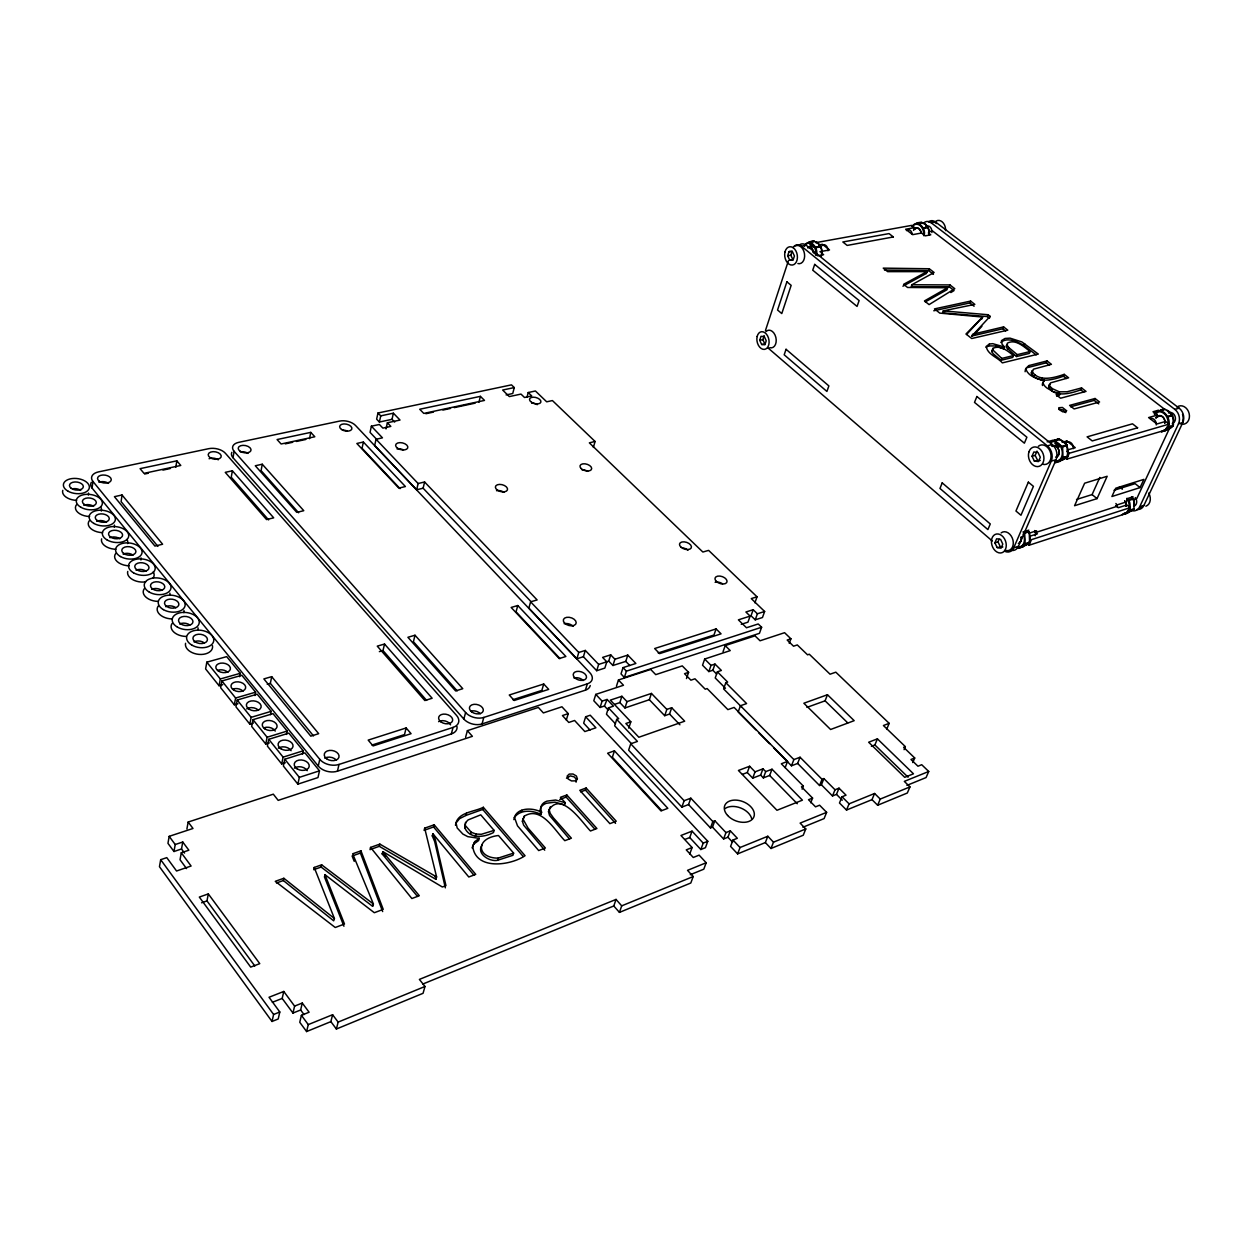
<?xml version="1.0" encoding="UTF-8"?>
<svg xmlns="http://www.w3.org/2000/svg" width="1252" height="1252" viewBox="0 0 1252 1252"><rect width="100%" height="100%" fill="white"/><g stroke="black" fill="none" stroke-linecap="round" stroke-linejoin="round"><path stroke-width="1.5" d="M1042.54 385.538A11.534 5.399 21.9 0 1 1042.478 383.707L1044.309 380.389C1037.345 379.137 1027.751 376.163 1025.764 368.558L1029.066 365.537L1047.048 360.92L1051.398 364.316L1033.479 369.183L1031.241 373.378C1038.143 384.254 1053.73 379.559 1063.418 376.21L1064.216 374.348L1068.613 377.791L1050.631 382.846L1048.644 386.273C1053.887 398.465 1071.555 393.269 1080.758 389.81L1081.572 387.932L1086.016 391.422L1060.569 398.214L1056.109 394.677C1061.367 391.047 1060.726 396.415 1056.657 396.211M1032.039 370.639L1032.024 371.484C1038.941 382.361 1054.513 377.681 1064.216 374.348M472.677 845.679C474.931 870.782 510.456 865.648 525.058 855.711L483.319 807.29C474.226 812.047 456.98 812 455.478 825.303M804.441 245.564C809.731 236.91 819.137 248.506 816.32 255.189M912.145 226.471C917.325 218.208 926.871 228.881 923.976 235.611M1024.699 533.508L1025.138 544.104L1017.704 548.298L1022.837 546.874L1029.613 542.852L1029.207 531.693L1024.402 532.898L1029.316 532.022M1054.121 440.047L1062.588 446.886L1063.011 457.888L1055.217 462.536L1062.588 460L1067.768 456.213L1066.97 444.914L1059.067 438.701L1050.068 442.457A10.126 7.668 73.6 0 1 1061.931 449.781A10.126 7.668 73.6 0 1 1054.904 461.393M464.727 827.697L465.619 822.548L468.091 819.935L480.737 814.833L494.102 830.389L493.476 832.549C484.352 837.4 469.61 839.294 464.727 827.697L465.619 822.548M1126.972 498.343C1130.744 500.221 1131.401 510.018 1127.536 511.786M1123.92 513.476A9.421 7.293 70.9 0 0 1125.704 512.819L1122.246 514.572L1126.988 513.273L1133.952 509.063L1134.093 501.285L1131.886 496.762M1154.344 413.723C1162.873 403.567 1174.658 423.051 1166.379 428.732M1165.628 430.641C1152.638 433.521 1175.863 429.921 1173.281 423.082C1175.503 415.883 1167.271 406.243 1160.025 410.312M92.085 488.077L92.945 481.441A12.911 7.434 7.4 0 1 98.595 471.879L208.74 448.67A12.348 7.011 9.5 0 1 225.344 453.224L456.557 715.44A13.443 8.827 13.8 0 1 453.052 727.412L451.315 733.969L337.461 771.169A14.022 9.484 10.8 0 1 318.274 766.067L92.085 488.077A12.88 7.449 7.3 0 1 91.333 482.286M122.039 494.994L162.619 544.244L154.935 546.075L114.417 496.668L122.039 494.994L121.115 501.614L157.909 546.42M175.796 467.34L176.814 460.846L140.067 468.655L144.011 473.35L180.789 465.462L176.814 460.846M182.761 842.017L181.509 848.981L173.981 851.516L175.217 844.521L182.761 842.017L188.849 850.218L181.29 852.753L191.102 866.024L176.563 871.001L166.782 857.636L160.679 859.686L159.458 866.697L272.013 1021.46L278.21 1018.971L279.806 1011.992L269.024 997.265L283.781 991.459L294.596 1006.107L292.968 1013.056L300.636 1009.988L302.28 1003.04L294.596 1006.107M233.013 457.747L234.124 451.33A12.191 6.902 10.1 0 1 238.647 442.363L339.683 421.079A11.706 6.51 11.9 0 1 355.521 425.461L589.817 672.684A12.786 8.044 16.7 0 1 587.36 683.827L585.404 690.165L482.02 723.938A13.271 8.654 14.5 0 1 463.85 719.071L233.013 457.747A12.176 6.917 10 0 1 231.87 452.285M232.371 470.783L273.703 517.843L266.535 519.549L225.25 472.348L232.371 470.783L231.244 477.231L268.601 519.909M566.295 720.025L568.251 713.624L561.929 706.785L543.368 712.92L538.344 707.427L467.387 730.652L472.395 736.332L278.194 800.372L273.312 794.175L188.16 822.048L192.996 828.48L169.176 836.336L167.956 843.332L173.981 851.516M239.601 676.675L240.243 673.31L226.69 656.627L206.815 662.167L205.61 668.928L219.084 685.752L222.7 684.703M544.714 850.186L523.68 825.209L522.397 821.312L524.228 816.226C541.318 805.302 555.372 831.328 564.824 840.671L571.397 838.198L553.462 817.916L550.191 813.346L549.174 809.59C561.835 790.497 583.119 823.879 590.475 830.984L596.922 828.542L566.843 794.989L560.411 797.321L565.121 802.595L564.449 804.723L565.121 802.595M522.397 821.312L524.228 816.226M181.29 852.753L180.038 859.748L186.564 868.591M186.908 828.996L188.16 822.048M219.084 685.752L220.321 678.975L206.815 662.167M254.923 695.549L255.58 692.184L241.839 675.266L221.901 680.963L220.665 687.724L234.327 704.798L237.958 703.734M262.263 464.226L303.782 510.706L296.755 512.365L255.283 465.76L262.263 464.226L261.089 470.611L298.618 512.772M234.327 704.798L235.611 698.021L221.901 680.963M270.463 714.704L271.152 711.339L257.192 694.171L237.223 700.024L235.939 706.801L249.805 724.125L253.436 723.014M254.829 965.981L206.971 900.892L208.317 893.912L199.318 897.074L250.697 967.107L259.759 963.649L208.317 893.912M249.805 724.125L251.136 717.349L237.223 700.024M286.473 734.439L287.178 731.058L273.014 713.64L252.998 719.665L251.668 726.442L265.753 744.032L269.383 742.89M309.526 438.67L310.762 432.378L277.068 439.546L281.105 443.99L314.831 436.76L310.762 432.378M313.501 735.91L270.354 683.357L271.7 676.659L263.859 678.913L310.793 736.145L318.681 733.688L271.7 676.659M265.753 744.032L267.114 737.24L252.998 719.665M302.483 754.173L303.219 750.793L288.836 733.109L268.773 739.306L267.396 746.098L281.684 763.939L285.331 762.765M281.684 763.939L283.108 757.147L268.773 739.306M284.799 759.244L283.375 766.036L297.866 784.143L317.977 777.57L319.495 770.825L304.909 752.875L284.799 759.244L299.338 777.351L297.866 784.143M363.377 442.034L405.413 486.543L398.84 488.108L356.836 443.474L363.377 442.034L362.047 448.263L400.045 488.64M991.897 351.687L992.977 348.353C1000.442 344.644 1007.97 351.139 1013.478 355.584L1012.712 357.462L1001.021 360.31L993.149 353.721L991.897 351.687L992.977 348.353M506.105 394.928L512.741 393.519L514.275 387.572L511.489 384.865L377.979 413.003L380.733 415.867L393.378 413.191L400.03 420.046L387.369 422.769L390.859 426.4L382.877 428.121L379.387 424.475L371.375 426.196L370.044 432.394L377.431 440.156M377.979 413.003L376.633 419.17L379.387 422.034L392.032 419.326L394.677 422.08M379.387 422.034L380.733 415.867M371.375 426.196L382.486 437.84L376.038 439.264L374.677 445.462L416.666 489.767L423.129 488.217L531.364 602.009M276.473 882.973L283.343 880.532L283.844 878.278L334.425 918.514L314.236 867.464L321.654 864.819L373.409 903.991L352.657 853.786L360.952 850.828L383.237 909.359L374.332 912.724L324.972 874.678L344.488 924.007L335.254 927.497L275.252 881.33L283.844 878.278M386.007 428.935L387.369 422.769M392.032 419.326L393.378 413.191M569.425 838.887L549.534 815.475L548.517 811.734L550.426 806.679M318.274 766.067L319.776 759.322L92.945 481.441M812.626 246.691L812.767 246.707M272.013 1021.46L273.609 1014.48L160.679 859.686M292.968 1013.056L282.185 998.423L283.781 991.459M314.236 867.464L313.72 869.702L321.122 867.057L372.611 906.307L373.409 903.991M337.461 771.169L338.995 764.44L453.052 727.412M321.122 867.057L321.654 864.819M343.94 926.245L324.44 876.916L325.16 874.616M416.666 489.767L418.121 483.522L376.038 439.264M426.619 700.4L382.987 650.57L384.536 644.044L377.259 646.142L424.835 700.541L432.143 698.256L384.536 644.044M423.129 488.217L424.6 481.989L418.121 483.522M302.28 1003.04L309.103 1012.226L301.403 1015.325L299.76 1022.289L306.599 1031.554L330.872 1021.632L332.594 1014.715L308.274 1024.606L306.599 1031.554M283.343 880.532L333.689 920.83L334.425 918.514M382.658 911.581L360.42 853.05L360.952 850.828M415.007 635.233L462.77 688.694L455.618 690.932L407.902 637.284L415.007 635.233L413.426 641.713L457.168 690.854M478.906 402.346L480.392 396.352L419.702 409.248L423.802 413.426L484.508 400.421L480.392 396.352M436.604 876.932L379.857 844.114L370.545 847.416L369.997 849.638L379.293 846.321L435.727 879.233L436.604 876.932L424.678 828.167L434.162 824.786L475.744 874.365L468.796 876.995L432.926 833.769L432.331 835.96L434.71 841.673L445.336 887.84M406.149 727.96L411.079 733.688L373.08 745.926L368.182 740.104L406.149 727.96L404.506 734.58L372.016 745.034M379.293 846.321L379.857 844.114M616.047 899.421L613.793 905.978L619.443 912.395L621.696 905.853L616.047 899.421L419.389 979.408L424.976 986.482L423.066 993.306L336.381 1029.019L338.134 1022.101L332.594 1014.715M417.495 896.432L382.251 853.974L382.987 851.689L442.363 886.995L445.947 885.633L435.289 839.482L432.926 833.769M382.251 853.974L382.987 851.689M372.611 906.307L373.174 904.069M527.061 396.978L528.219 392.533L535.418 390.984L546.686 401.814L552.414 400.562L595.076 441.471L593.37 447.418M424.678 828.167L424.099 830.342L433.583 826.962L434.162 824.786M433.098 833.707L432.331 835.96M463.85 719.071L465.603 712.544L234.124 451.33M465.603 737.193L467.387 730.652M435.727 879.233L436.338 877.026M482.02 723.938L483.82 717.427L587.36 683.827M513.852 819.606C515.683 807.055 532.898 807.305 541.584 812.298L540.927 814.442C532.851 810.232 520.378 809.215 514.462 817.384M517.78 605.53L511.145 607.455L559.253 658.568L565.888 656.486L517.78 605.53L516.027 611.852L560.004 658.583M456.088 822.94L459.515 818.714L465.822 815.475L466.433 813.299M424.6 481.989L537.139 599.943L530.613 601.821L528.845 608.128L576.859 658.787L583.401 656.721L585.31 650.43L598.659 664.405L596.703 670.712L583.401 656.721M470.549 834.395L471.175 832.22L465.337 825.522M465.822 815.475L482.709 809.449L483.319 807.29M475.353 836.211L475.963 834.051L481.331 834.302L494.102 830.389M472.833 845.71L474.821 841.594L479.25 838.355L467.794 836.649L462.864 834.067L457.183 827.963L456.088 823.127M474.195 843.77L478.64 840.53L479.14 838.214M543.728 683.999L509.251 695.017L514.212 700.478L548.705 689.367L543.728 683.999L541.85 690.4L512.866 699.727M482.067 845.084C476.042 853.629 489.61 862.018 497.467 860.312L498.108 858.136L513.617 853.113L498.484 835.507C474.868 838.167 476.777 858.199 498.108 858.136M521.114 812.423L521.755 810.279M513.617 853.113L512.96 855.288L497.467 860.312M576.859 658.787L578.768 652.464L585.31 650.43M548.517 811.734L549.174 809.59M700.838 849.529L703.201 843.128L692.043 831.14L689.727 837.541L700.838 849.529L705.439 847.682L707.787 841.281L590.24 715.236L585.654 716.77L583.667 723.171L590.052 730.057M686.472 678.553L688.6 672.34L682.262 665.892L655.735 674.64L650.696 669.444L618.441 679.992L623.48 685.267L595.78 694.39L593.792 700.744L600.099 707.458L604.419 706.018L607.095 699.445L613.449 706.175L608.456 707.85L606.438 714.203L615.374 723.719M610.694 654.843L608.722 661.119L612.932 665.501L614.92 659.225L610.694 654.843L602.588 657.41L606.813 661.807L604.841 668.098L596.703 670.712M559.738 799.449L566.186 797.117L566.843 794.989M600.099 707.458L602.102 701.104L607.095 699.445M616.422 686.299L618.441 679.992M614.92 659.225L627.784 655.109L635.875 663.466L623.011 667.629L621.008 673.92L624.388 677.442L759.448 633.324L761.623 627.252L758.227 623.965L746.489 627.753L738.383 619.85L750.12 616.109L745.895 612.009L753.172 609.708L757.397 613.777L764.643 611.477L751.263 598.597L757.022 596.797L708.616 550.379L702.857 552.038L589.332 442.848L595.076 441.471M612.932 665.501L625.781 661.385L627.784 655.109M580.693 791.843L585.451 790.122L586.139 788.009L616.234 821.234L609.88 823.644L579.786 790.309L586.139 788.009M624.388 677.442L626.391 671.15L761.623 627.252M619.865 702.591L621.9 696.268L627.002 701.621L624.951 707.959L619.865 702.591L614.92 704.25M608.456 707.85L618.707 718.726L616.704 719.399L614.654 725.769L631.446 743.672M614.435 750.84L607.627 753.25L661.009 810.92L667.832 808.322L614.435 750.84L612.369 757.257L661.698 810.513M628.754 728.132L630.836 721.794L610.35 700.118L621.9 696.268M759.714 340.309L761.013 336.334L764.299 336.569L766.224 340.794L764.909 344.769L761.685 344.519L759.714 340.309L762.844 339.636L764.158 335.661M787.649 255.784L789.026 251.605L792.203 251.026L790.826 255.205L792.86 259.493L789.683 260.087L787.649 255.784L790.826 255.205M765.457 330.497L788.431 260.682M616.704 719.399L637.44 741.434L630.742 743.798L628.629 750.167L681.855 807.102L688.553 804.551L690.822 798.181L712.826 821.547L710.479 827.932L688.553 804.551M649.35 699.712L651.431 693.42L666.846 709.414L664.718 715.706L649.35 699.712L624.951 707.959M810.263 244.328L810.341 245.439L810.545 244.39M810.92 245.955L811.077 244.829M813.064 246.879L813.487 247.223M664.718 715.706L669.554 714.031L671.698 707.74L684.688 721.199L638.833 737.256L625.859 723.5L630.836 721.794M723.046 651.744L725.19 645.594L730.245 650.602L704.673 659.037L702.544 665.219L708.867 671.573L712.857 670.243L715.002 664.076L721.387 670.446L717.396 671.792L715.221 677.974L725.456 688.271M716.081 628.911L654.655 648.536L659.647 653.622L721.074 633.841L716.081 628.911L713.969 635.03L658.192 652.965M708.867 671.573L711.011 665.391L715.002 664.076M681.855 807.102L684.124 800.717L690.822 798.181M717.396 671.792L727.662 682.09L725.816 682.716L723.625 688.913L741.747 707.161M750.12 616.109L747.96 622.166L741.262 624.31M754.893 602.822L757.022 596.797M753.172 609.708L751.028 615.749L755.238 619.834L762.468 617.518L764.643 611.477M755.238 619.834L757.397 613.777M472.067 847.87L474.821 841.594M725.816 682.716L746.599 703.577L740.433 705.752L738.179 711.965L755.942 729.9M913.553 230.399L914.57 227.629L911.659 225.391L815.741 242.653M689.758 853.974L692.106 847.541L680.963 835.491L692.043 831.14M692.106 847.541L686.252 849.873L693.279 857.479L699.117 855.132L706.175 862.753L687.52 870.343L693.185 876.541L690.807 883.004L619.443 912.395M952.882 289.603L949.251 286.771L911.253 286.692L911.832 284.752L934.117 272.513L929.297 268.757L883.239 268.131L887.652 271.637L926.981 271.637L926.292 273.484L902.911 286.192M712.482 827.134L714.829 820.764L725.972 832.596L723.593 838.965L712.482 827.134L710.479 827.932M706.175 862.753L703.796 869.185L690.243 874.725M926.292 273.484L926.887 271.559M789.23 643.34L790.92 638.802L784.581 632.698L760.058 640.774L755.003 635.844L725.19 645.594M884.491 270.025L928.624 270.589L929.297 268.757M747.272 772.531L749.619 766.255L755.066 771.842L752.702 778.118L747.272 772.531L742.483 774.346M723.593 838.965L727.928 837.228L730.307 830.858L737.334 838.292L732.983 840.029L730.589 846.415L737.616 853.895L765.348 842.565L767.82 836.242L773.486 842.173L770.997 848.496L765.348 842.565M760.621 775.098L762.984 768.838L765.723 771.623L763.344 777.883L760.621 775.098L752.702 778.118M925.322 301.889L947.028 289.713L947.607 287.757L907.559 287.475L903.584 284.329L926.981 271.637M949.251 286.771L949.955 284.924L954.791 288.696L929.094 304.612L924.461 300.934L947.607 287.757M943.257 310.887L988.031 314.721L990.113 316.349L989.377 318.211L987.296 316.568L942.646 312.844L943.257 310.887L974.823 304.377L970.629 301.09L934.493 308.9L939.767 313.11L982.632 317.053L966.544 334.519M737.616 853.895L740.042 847.526L767.82 836.242M763.344 777.883L769.636 775.457L772.03 769.213L802.407 800.169L776.976 810.279L738.43 770.465L749.619 766.255M785.145 767.632L787.555 761.404L734.11 707.427L727.881 709.618L707.114 688.569L705.236 689.21L694.97 678.803L690.901 680.165L684.531 673.686L688.6 672.34M933.773 310.778L969.909 302.937L970.629 301.09M773.705 747.851L791.467 765.801L793.878 759.588L800.059 757.241L822.048 779.307L823.894 778.587L835.021 789.762L839.012 788.165L846.023 795.177L842.033 796.773L839.482 802.986L846.508 810.044L872.002 799.637L874.6 793.471L880.25 799.073L909.969 786.898L904.32 781.389L928.734 771.467L921.707 764.706L917.966 766.224L910.986 759.479L914.727 757.992L903.631 747.303L905.352 746.63L883.411 725.518L889.17 723.343L835.82 672.183L830.06 674.202L809.293 654.233L807.556 654.827L797.289 644.937L793.533 646.204L787.164 640.054L790.92 638.802M791.467 765.801L797.634 763.438L800.059 757.241M806.93 707.38L825.084 700.823L827.462 694.735L854.177 720.667L830.592 729.493L803.847 703.233L827.462 694.735M1005.622 330.935L1002.852 328.76L971.818 336.037L990.113 316.349M971.928 336.115L972.663 334.237L1003.603 326.897L1007.766 330.168L971.724 338.525L965.996 333.971L982.632 317.053M981.897 318.916L982.476 316.928M987.296 316.568L988.031 314.721M802.094 789.183L803.33 786.068L781.326 763.767L787.555 761.404M986.028 347.258L988.673 345.896L989.424 344.018L992.742 343.674L1004.558 347.054L1002.054 344.159L1001.537 340.575L1005.043 338.447L1010.035 338.15L1021.867 341.921L1038.299 354.066L1002.336 362.892C997.719 357.321 987.296 354.472 986.247 346.413L989.424 344.018M810.717 802.767L812.579 798.087L801.452 786.804L803.33 786.068M797.634 763.438L819.559 785.52L822.048 779.307M1002.852 328.76L1003.603 326.897M819.559 785.52L821.406 784.801L823.894 778.587M812.579 798.087L808.51 799.715L815.522 806.836L819.591 805.208L826.633 812.345L800.122 823.112L805.787 828.949L803.252 835.225L770.997 848.496M1004.558 347.054L1003.697 348.948L995.747 345.975L988.673 345.896M1001.021 360.31L1001.788 358.432L1013.478 355.584M1007.907 349.339L1008.658 347.461L1007.031 344.957L1007.344 343.158C1015.513 338.619 1024.152 346.898 1030.13 351.53L1029.363 353.393L1016.499 356.538L1006.843 347.993L1006.185 345.834L1007.453 344.378M821.406 784.801L832.502 795.959L835.021 789.762M826.633 812.345L824.098 818.589L802.908 827.243M832.502 795.959L836.477 794.363L839.012 788.165M1016.499 356.538L1017.266 354.66L1030.13 351.53M1036.155 354.864L1023.901 345.442L1024.668 343.58M1025.106 371.719L1025.482 369.293L1029.066 365.537M846.508 810.044L849.075 803.847L874.6 793.471M871.392 746.302L874.882 744.956L877.417 738.852L913.475 773.799L904.726 777.335L868.653 742.233L877.417 738.852M1031.695 374.364L1032.477 372.47M886.635 729.4L889.17 723.343M1034.042 376.711L1034.825 374.833M1028.299 367.431L1046.265 362.783L1047.048 360.92M1041.226 379.872L1042.008 377.994M1049.176 388.198L1049.442 384.395M1051.461 390.499L1052.259 388.605L1049.974 386.32M872.002 799.637L877.636 805.239L880.25 799.073M904.069 749.666L905.352 746.63M994.886 542.852L996.608 538.798L1000.614 539.409L1002.789 544.104L1001.052 548.173L997.14 547.547L994.886 542.852L997.985 541.85L999.143 539.158M1058.535 393.707L1059.333 391.829L1067.127 391.766L1081.572 387.932M1032.024 456.291L1033.855 451.988L1038.033 452.473L1040.302 457.262L1038.456 461.55L1034.355 461.065L1032.024 456.291L1035.169 455.384L1037 451.096M912.771 762.546L914.727 757.992M1055.107 443.678L1055.546 442.645L1055.467 443.803M1057.048 445.243L1056.578 443.474M909.969 786.898L907.309 793.017L877.636 805.239M1004.683 551.271A10.814 7.903 71.4 0 0 1013.697 547.86L1051.273 461.127A11.111 8.373 73.6 0 0 1047.376 445.868L801.39 246.19A10.235 6.98 80.4 0 0 793.017 247.583M1011.569 550.41A10.799 7.903 71.4 0 0 1018.439 546.31L1056.078 459.719A11.08 8.373 73.6 0 0 1052.181 444.491L806.272 245.298A10.219 6.98 80.5 0 0 799.214 245.126M1065.608 443.928L1066.892 440.97L1075.233 447.684L1067.361 449.969M928.734 771.467L926.073 777.555L906.918 785.38M1026.765 543.368L1028.987 545.277L1031.445 539.675L1130.212 507.623L1126.894 504.932L1118.255 507.717L1115.61 505.558M1064.372 457.293L1066.688 459.171L1069.286 453.255L1169.055 424.115L1165.596 421.439L1156.879 423.974L1148.616 417.573L1157.333 415.069L1153.029 411.752L1158.444 410.202L1157.145 413.05M1070.632 406.79L1094.248 400.374L1095.062 398.496L1099.553 402.002L1074.138 408.95L1069.631 405.398L1095.062 398.496M1076.532 499.454L1092.088 494.587L1099.835 477.403M1097.049 498.625L1107.159 476.276L1084.639 483.209L1074.576 505.714L1097.049 498.625L1092.088 494.587M1156.019 417.918L1157.333 415.069M1130.212 507.623L1127.692 513.038L1028.987 545.277M1169.055 424.115L1166.394 429.827L1066.688 459.171M1140.056 487.591L1143.874 479.391L1115.704 488.233L1111.917 496.512L1140.056 487.591L1135.141 483.648L1114.03 490.299M1170.526 426.118L1136.769 498.578L1133.201 499.72M1130.572 510.253A10.235 7.95 70.8 0 0 1139.649 506.857L1178.508 423.802A10.501 8.388 73.5 0 0 1174.846 409.388L931.159 222.778A9.719 7.058 81.3 0 0 924.054 222.684M1136.957 509.486A10.219 7.95 70.8 0 0 1143.89 505.464L1182.796 422.55A10.47 8.388 73.5 0 0 1179.149 408.168L935.557 221.995A9.703 7.058 81.4 0 0 928.452 221.901M576.045 782.171L576.64 779.573L574.23 776.913L570.364 775.88L566.483 778.228M1044.309 380.389L1043.26 381.813A11.55 5.384 21.9 0 0 1046.797 387.932L1052.932 391.563L1060.068 393.519M1048.644 386.273L1049.833 384.74M1000.786 342.438C1007.359 336.804 1017.453 341.702 1023.901 345.442M812.783 242.168C817.697 239.069 823.613 249.351 821.844 254.172M974.447 334.3L981.912 326.256M920.095 223.232C924.915 220.18 930.925 229.852 929.047 234.672M1031.257 372.517L1032.712 371.061M1057.408 439.734L1058.801 438.716M1162.842 410.108L1164.282 409.091M1161.371 431.893L1164.47 429.859M950.863 292.545L954.087 290.542M1057.283 444.335L1056.344 444.663M422.894 984.009L613.793 905.978M773.486 842.173L805.787 828.949M338.134 1022.101L424.976 986.482M621.696 905.853L693.185 876.541M273.609 1014.48L279.806 1011.992M703.201 843.128L707.787 841.281M725.972 832.596L730.307 830.858M272.373 1002.304L282.185 998.423M684.985 839.419L689.727 837.541M712.826 821.547L714.829 820.764M765.723 771.623L772.03 769.213M755.066 771.842L762.984 768.838M360.42 853.05L352.109 856.008L354.238 861.36M201.588 902.802L206.971 900.892M666.846 709.414L671.698 707.74M627.002 701.621L651.431 693.42M568.251 713.624L562.43 715.565L568.784 722.451L574.605 720.495L584.84 731.559L595.905 727.788L585.654 716.77M1025.232 543.822L1029.848 542.319M1013.697 547.86L1018.439 546.31M1139.649 506.857L1143.89 505.464M1024.997 544.354L1029.613 542.852M1129.836 510.159L1134.046 508.781M1129.601 510.675L1133.811 509.298M1018.22 548.376L1022.837 546.874M299.338 777.351L319.495 770.825M1029.645 536.325L1037.423 533.822L1034.762 531.552M997.14 547.547L1002.852 546.952M1022.931 532.022L1028.8 530.144M1133.06 496.778L1127.692 498.484L1126.064 502.021L1117.426 504.791L1116.674 506.434L1035.827 532.46L1036.562 530.785L1028.768 533.289M1129.148 499.689L1133.357 498.343M1129.429 500.284L1133.655 498.922M605.498 662.152L608.722 661.119M598.659 664.405L606.813 661.807M283.108 757.147L303.219 750.793M267.114 737.24L287.178 731.058M251.136 717.349L271.152 711.339M1055.749 462.614L1060.428 461.237M235.611 698.021L255.58 692.184M1051.273 461.127L1056.078 459.719M1063.104 457.575L1067.768 456.213M1178.508 423.802L1182.796 422.55M1062.854 458.138L1067.518 456.777M1168.773 426.995L1173.03 425.743M1168.523 427.527L1172.764 426.29M267.224 684.265L270.354 683.357M379.356 651.635L382.987 650.57M1034.355 461.065L1040.24 460.47M1062.291 446.26L1066.97 444.914M1168.1 416.165L1172.357 414.928M1062.588 446.886L1067.267 445.54M1168.398 416.76L1172.654 415.523M1047.376 445.868L1052.181 444.491M1174.846 409.388L1179.149 408.168M1062.166 442.332L1066.892 440.97M1047.126 441.862L1053.088 440.172M1054.669 440.094L1059.348 438.763M1160.573 410.359L1164.829 409.154M220.321 678.975L240.243 673.31M144.622 474.023L148.284 473.24M162.963 470.095L170.303 468.514M285.237 443.865L292.718 442.269M296.442 441.471L305.801 439.468M425.883 413.723L433.458 412.096M442.926 410.061L450.501 408.434M454.288 407.62L475.118 403.16M761.685 344.519L764.815 343.846L762.844 339.636M514.275 387.572L502.631 390.045L509.345 396.587L520.988 394.083L524.525 397.51L531.756 395.945L528.219 392.533M819.903 251.699L829.497 249.946L822.486 244.296L818.652 245.001M928.921 231.667L932.583 230.994L1165.111 409.654M815.913 247.067L820.655 246.19M923.647 227.817L927.998 227.035M816.179 247.63L820.921 246.769M923.913 228.365L928.264 227.567M801.39 246.19L806.272 245.298M931.159 222.778L935.557 221.995M914.57 227.629L905.666 229.241L912.645 234.656L921.55 233.013L925.228 235.861L930.752 234.828L928.311 232.95M809.074 241.886L813.816 241.026M809.512 241.886L814.269 241.041M916.824 222.903L921.628 222.136M1058.816 409.185L1063.12 409.952L1065.765 412.659M949.955 284.924L911.832 284.752M789.026 251.605L792.438 251.715L794.425 256.018L793.032 260.213L789.683 260.087M1059.333 391.829L1052.259 388.605M475.963 834.051L471.175 832.22M564.965 802.642L555.622 800.028L546.983 801.139A14.946 10.172 16.9 0 0 540.739 808.87L541.584 812.298M564.292 804.77L554.965 802.156L546.326 803.283A14.946 10.172 16.9 0 0 540.082 811.014L540.927 814.442M382.423 853.895L385.366 855.992M928.624 270.589L933.413 274.36M969.909 302.937L974.087 306.224M1046.265 362.783L1049.16 365.052M1063.418 376.21L1066.344 378.511M1080.758 389.81L1083.731 392.126M1094.248 400.374L1098.724 403.88M1017.266 354.66L1008.658 347.461M1001.788 358.432L992.664 349.809M1119.476 486.872L1122.387 489.219M821.14 252.701L823.597 254.688L817.556 255.799L813.878 252.81M1066.954 451.377L1069.286 453.255M811.734 245.361L811.499 246.441L810.983 244.75L811.014 246.049M767.742 347.727L992.304 541.005M874.882 744.956L908.076 777.21M825.084 700.823L847.729 722.873M704.673 659.037L711.011 665.391M842.033 796.773L849.075 803.847M712.857 670.243L716.66 674.077M836.477 794.363L842.299 800.2M740.433 705.752L793.878 759.588M758.665 732.67L769.604 743.704M769.636 775.457L797.289 803.721M625.781 661.385L629.819 665.563M669.554 714.031L679.914 724.798M623.011 667.629L626.391 671.15M530.613 601.821L578.768 652.464M595.78 694.39L602.102 701.104M732.983 840.029L740.042 847.526M604.419 706.018L608.222 710.056M727.928 837.228L732.577 842.189M630.742 743.798L684.124 800.717M585.451 790.122L615.53 823.346M566.186 797.117L594.982 829.262M382.815 851.751L419.31 895.712L411.877 898.529L370.545 847.416M482.709 809.449L523.133 856.415M433.583 826.962L473.882 875.101M330.872 1021.632L336.381 1029.019M181.509 848.981L184.545 853.082M300.636 1009.988L304.033 1014.574M169.176 836.336L175.217 844.521M301.403 1015.325L308.274 1024.606M1035.169 455.384L1037.501 460.157M997.985 541.85L1000.238 546.545M523.039 819.152L528.078 828.167L545.387 848.027L538.704 850.562L517.499 825.819L514.494 817.462M434.929 875.555L435.993 879.139M212.48 645.688A13.662 8.686 8.1 0 1 198.911 654.389A13.662 8.686 8.1 0 1 185.562 643.293M193.997 641.869A7.293 4.632 8.1 0 1 204.217 642.839M158.065 601.383A13.443 8.279 7.6 0 1 145.78 597.016A13.443 8.279 7.6 0 1 144.356 588.596M169.865 593.135A13.443 8.279 7.6 0 1 169.802 595.295M151.727 589.316A7.168 4.413 7.6 0 1 161.79 590.349M186.235 636.439A13.584 8.545 7.9 0 1 173.762 632.01A13.584 8.545 7.9 0 1 172.197 623.324M198.004 627.847A13.584 8.545 7.9 0 1 197.972 630.085M179.631 624.012A7.246 4.554 7.9 0 1 189.803 625.014M172.166 618.926A13.522 8.42 7.8 0 1 159.786 614.529A13.522 8.42 7.8 0 1 158.284 605.968M183.95 610.506A13.522 8.42 7.8 0 1 183.903 612.697M165.687 606.688A7.215 4.492 7.8 0 1 175.812 607.689M438.607 721.653A7.152 4.711 13.8 0 1 450.563 724.845M98.939 482.286A6.87 3.975 7.3 0 1 108.58 483.382M209.1 458.717A6.573 3.74 9.5 0 1 218.286 459.813M324.769 758.196A7.481 5.055 10.8 0 1 336.428 760.214M457.058 726.661A13.412 8.827 13.8 0 1 451.315 733.969M338.995 764.44A14.054 9.468 10.9 0 1 319.776 759.322M573.979 678.005A6.808 4.304 16.7 0 1 583.244 680.509M240.29 451.909A6.495 3.678 10 0 1 248.037 453.412M342.688 430.14A6.229 3.474 11.9 0 1 347.352 431.064M470.658 711.167A7.074 4.617 14.5 0 1 480.314 713.75M590.24 685.548A12.755 8.06 16.7 0 1 585.404 690.165M483.82 717.427A13.287 8.639 14.5 0 1 465.603 712.544M1135.267 497.576A5.462 4.241 70.8 0 1 1136.597 502.85A5.462 4.241 70.8 0 1 1133.655 506.199M925.964 226.612A5.18 3.756 81.3 0 1 930.189 227.066A5.18 3.756 81.3 0 1 931.864 232.528M1168.429 412.957A5.603 4.476 73.5 0 1 1175.033 416.227A5.603 4.476 73.5 0 1 1172.263 423.364M724.939 808.636A15.603 10.282 21.3 0 1 740.589 807.947A15.603 10.282 21.3 0 1 751.763 819.011M76.638 500.362A13.052 7.559 6.8 0 1 62.772 490.33M88.485 493.069A13.052 7.559 6.8 0 1 88.329 495.041M72.459 488.828A6.964 4.038 6.8 0 1 80.723 490.393M89.628 516.528A13.115 7.668 6.9 0 1 77.765 512.318A13.115 7.668 6.9 0 1 76.669 504.525M100.708 507.06A13.115 7.668 6.9 0 1 101.318 511.082M83.837 505.307A6.996 4.1 6.9 0 1 93.65 506.387M102.57 532.648A13.177 7.794 7 0 1 90.629 528.422A13.177 7.794 7 0 1 89.471 520.503M114.401 525.058A13.177 7.794 7 0 1 114.276 527.092M96.686 521.27A7.027 4.147 7 0 1 106.545 522.35M115.904 549.252A13.24 7.903 7.1 0 1 101.631 538.845M126.937 539.424A13.24 7.903 7.1 0 1 127.626 543.556M109.91 537.703A7.058 4.21 7.1 0 1 119.816 538.767M129.206 565.81A13.303 8.028 7.3 0 1 117.093 561.506A13.303 8.028 7.3 0 1 115.81 553.353M141.022 557.891A13.303 8.028 7.3 0 1 140.928 559.988M123.103 554.104A7.089 4.288 7.3 0 1 133.056 555.152M153.26 571.867A13.365 8.138 7.4 0 1 153.026 578.111M145.655 581.851A13.365 8.138 7.4 0 1 132.477 579.504A13.365 8.138 7.4 0 1 127.735 571.428M136.061 570.208A7.136 4.351 7.4 0 1 146.061 571.241M217.691 670.336A7.356 4.742 8.5 0 1 227.848 672.371M232.809 689.116A7.387 4.82 8.8 0 1 243.029 691.151M246.738 708.929A7.434 4.898 9 0 1 258.428 710.213M263.953 727.803A7.481 4.977 9.3 0 1 275.237 731.074M278.351 748.226A7.528 5.071 9.7 0 1 291.106 750.715M294.376 768.165A7.575 5.149 10 0 1 307.225 770.669M715.127 582.29A6.26 3.646 18.9 0 1 722.467 583.745M564.229 623.746A6.62 4.053 16.3 0 1 573.181 626.36M682.262 547.86A6.182 3.553 18.1 0 1 687.943 550.191M581.93 469.782A6.01 3.349 16 0 1 587.72 471.378M496.528 490.706A6.213 3.553 14.6 0 1 503.899 492.286M397.103 448.983A6.213 3.49 12.8 0 1 403.191 449.797M531.63 403.113A5.837 3.13 15.1 0 1 537.249 404.678M765.958 331.608A8.952 5.978 78.3 0 1 775.864 337.43A8.952 5.978 78.3 0 1 769.761 347.665M934.994 221.98A8.701 6.354 81.4 0 1 942.099 221.76A8.701 6.354 81.4 0 1 945.573 230.587M929.954 222.089A8.733 6.354 81.4 0 1 931.551 221.604M933.225 221.698A8.733 6.354 81.4 0 1 936.371 223.592M906.448 230.603A4.898 3.521 81.2 0 1 909.969 230.243A4.898 3.521 81.2 0 1 912.254 234.28M920.283 223.513A8.936 6.463 81.3 0 1 926.73 225.939A8.936 6.463 81.3 0 1 928.937 234.562M912.207 226.722A8.952 6.463 81.2 0 1 919.985 225.454A8.952 6.463 81.2 0 1 923.632 235.548M914.195 229.272A5.368 3.881 81.2 0 1 918.389 228.208A5.368 3.881 81.2 0 1 921.096 233.185A4.883 3.521 81.2 0 0 916.323 228.334M914.805 229.554A4.883 3.521 81.2 0 1 915.494 228.803M795.364 245.971A9.218 6.276 80.4 0 1 804.504 253.859A9.218 6.276 80.4 0 1 797.884 263.562M822.11 245.627A5.071 3.49 80.6 0 1 826.023 245.611A5.071 3.49 80.6 0 1 827.963 250.776M804.488 245.815A9.343 6.401 80.5 0 1 812.204 244.578A9.343 6.401 80.5 0 1 815.96 255.126M816.351 242.559A9.327 6.401 80.5 0 1 821.265 256.269M808.135 247.113A5.603 3.834 80.5 0 1 813.409 252.638A5.102 3.49 80.5 0 0 811.343 248.115A5.102 3.49 80.5 0 0 807.822 248.006M1001.13 532.898A9.734 7.121 71.4 0 1 1012.978 540.16A9.734 7.121 71.4 0 1 1005.199 550.317M1034.606 530.535A5.352 3.959 71.3 0 1 1035.232 535.762M1023.181 533.884A9.859 7.246 71.4 0 1 1023.682 543.462A9.859 7.246 71.4 0 1 1017.391 547.218M1029.316 541.631A9.844 7.262 71.3 0 1 1023.025 545.387M1028.831 532.069A9.844 7.262 71.3 0 1 1029.958 539.44M1018.346 543.384A5.916 4.351 71.4 0 0 1021.178 536.858A5.384 3.959 71.4 0 1 1019.535 542.382M1057.627 440.047A10.11 7.668 73.6 0 1 1066.109 444.507A10.11 7.668 73.6 0 1 1067.205 455.572M1066.047 457.465A10.11 7.668 73.6 0 1 1062.619 459.625M1051.805 446.072A6.072 4.601 73.6 0 1 1058.691 449.703A6.072 4.601 73.6 0 1 1055.921 457.371M1052.416 446.448A5.524 4.179 73.6 0 1 1058.66 449.765A5.524 4.179 73.6 0 1 1056.156 456.73M1038.362 446.26A10 7.528 73.6 0 1 1050.725 453.318A10 7.528 73.6 0 1 1042.525 464.21M1065.64 443.443A5.493 4.194 73.6 0 1 1070.679 442.566A5.493 4.194 73.6 0 1 1073.371 448.654M1154.422 414.021A9.672 7.684 73.5 0 1 1163.875 413.395A9.672 7.684 73.5 0 1 1167.928 424.444M1167.224 426.666A9.672 7.684 73.5 0 1 1166.05 428.513M1171.23 426.995A9.64 7.684 73.5 0 1 1165.768 429.201M1167.114 410.781A9.64 7.684 73.5 0 1 1172.42 425.148M1156.034 418.012A5.806 4.617 73.5 0 1 1161.84 416.165A5.806 4.617 73.5 0 1 1164.845 423.176M1157.396 417.213A5.274 4.194 73.5 0 1 1162.545 416.869A5.274 4.194 73.5 0 1 1164.751 422.894M1176.943 407.135A9.406 7.543 73.4 0 1 1189.165 413.598A9.406 7.543 73.4 0 1 1180.808 424.021M1150.306 418.606A5.29 4.194 73.5 0 1 1154.579 419.905A5.29 4.194 73.5 0 1 1156.238 424.944M1182.53 414.224A9.421 7.543 73.5 0 1 1182.608 421.314M1115.892 503.507A5.164 3.975 70.9 0 1 1117.504 507.107M1148.71 493.053A9.171 7.152 70.8 0 1 1145.862 506.199M1142.638 505.933A9.187 7.152 70.8 0 1 1139.633 508.234M1126.675 498.578A9.421 7.293 70.9 0 1 1129.007 507.717M1128.334 509.83A9.421 7.293 70.9 0 1 1127.223 511.567M1132.356 509.893A9.406 7.293 70.9 0 1 1127.129 511.849M1133.107 498.985A9.406 7.293 70.9 0 1 1134.156 506.043M1124.64 500.894A5.65 4.366 70.9 0 1 1126.049 506.371M1124.703 501.113A5.133 3.975 70.9 0 1 1125.971 506.09M812.141 246.378L812.141 246.331M1057.987 444.851L1057.471 445.587L1057.987 444.851M1058.566 445.947L1058.566 446.025M1066.579 410.75L1065.515 411.955L1062.729 411.814L1058.942 409.42L1058.785 407.745L1062.4 407.463L1066.579 410.75M786.882 281.81L777.555 310.011L781.78 313.563L791.154 285.346L786.882 281.81M786.053 349.292L784.19 354.801L826.915 391.453L828.871 385.913L786.053 349.292M814.692 264.391L812.736 270.182L857.057 306.411L859.122 300.574L814.692 264.391M942.208 482.865L939.97 488.452L987.891 529.58L990.269 523.962L942.208 482.865M976.889 396.508L974.51 402.408L1024.386 443.177L1026.89 437.23L976.889 396.508M1028.346 482.145L1015.951 511.019L1020.959 515.245L1033.416 486.355L1028.346 482.145M1058.879 445.665L1059.035 446.839L1058.879 445.665M577.391 778.869L575.357 780.857L571.507 780.935L568.126 778.979L567.14 776.099L569.222 774.08L573.009 774.018L576.405 776.021L577.391 778.869M1137.598 427.808L1092.245 440.939L1087.112 436.854L1132.497 423.818L1137.598 427.808M893.349 236.957L847.166 245.423L842.846 241.98L889.045 233.592L893.349 236.957M191.869 645.124A13.694 8.67 8.2 0 0 213.669 641.243A13.694 8.67 8.2 0 0 194.983 630.429A13.694 8.67 8.2 0 0 191.869 645.124M194.983 641.697A7.309 4.617 8.2 0 0 207.175 640.774A7.309 4.617 8.2 0 0 198.411 634.248A7.309 4.617 8.2 0 0 194.983 641.697M149.301 592.102A13.475 8.279 7.6 0 0 170.882 588.596A13.475 8.279 7.6 0 0 152.697 578.127A13.475 8.279 7.6 0 0 149.301 592.102M152.447 588.863A7.183 4.413 7.6 0 0 164.497 588.08A7.183 4.413 7.6 0 0 155.984 581.789A7.183 4.413 7.6 0 0 152.447 588.863M177.408 627.111A13.615 8.529 8 0 0 199.131 623.355A13.615 8.529 8 0 0 180.632 612.666A13.615 8.529 8 0 0 177.408 627.111M180.538 623.746A7.262 4.554 8 0 0 192.683 622.87A7.262 4.554 8 0 0 183.997 616.422A7.262 4.554 8 0 0 180.538 623.746M163.37 609.614A13.553 8.404 7.8 0 0 185.014 605.984A13.553 8.404 7.8 0 0 166.672 595.404A13.553 8.404 7.8 0 0 163.37 609.614M166.5 606.328A7.23 4.476 7.8 0 0 178.598 605.498A7.23 4.476 7.8 0 0 170.006 599.129A7.23 4.476 7.8 0 0 166.5 606.328M441.017 721.95A7.168 4.711 13.8 0 0 452.551 720.808A7.168 4.711 13.8 0 0 443.318 714.125A7.168 4.711 13.8 0 0 441.017 721.95M210.07 457.622A6.589 3.74 9.5 0 0 221.009 457.215A6.589 3.74 9.5 0 0 213.09 451.659A6.589 3.74 9.5 0 0 210.07 457.622M99.346 481.284A6.886 3.959 7.4 0 0 110.943 480.799A6.886 3.959 7.4 0 0 102.946 475.009A6.886 3.959 7.4 0 0 99.346 481.284M326.584 758.728A7.496 5.055 10.9 0 0 338.885 757.429A7.496 5.055 10.9 0 0 329.511 750.418A7.496 5.055 10.9 0 0 326.584 758.728M574.558 677.598A6.823 4.288 16.7 0 0 585.983 678.678A6.823 4.288 16.7 0 0 579.066 671.369A6.823 4.288 16.7 0 0 574.558 677.598M341.577 429.514A6.244 3.474 11.9 0 0 351.765 429.201A6.244 3.474 11.9 0 0 343.956 423.927A6.244 3.474 11.9 0 0 341.577 429.514M240.087 451.205A6.51 3.678 10.1 0 0 250.838 450.814A6.51 3.678 10.1 0 0 242.951 445.336A6.51 3.678 10.1 0 0 240.087 451.205M471.879 712.028A7.089 4.617 14.5 0 0 483.225 710.917A7.089 4.617 14.5 0 0 474.007 704.328A7.089 4.617 14.5 0 0 471.879 712.028M727.6 815.459A15.634 10.266 21.3 0 0 753.328 817.994A15.634 10.266 21.3 0 0 737.037 800.184A15.634 10.266 21.3 0 0 727.6 815.459M68.015 491.191A13.068 7.543 6.8 0 0 89.189 488.39A13.068 7.543 6.8 0 0 71.927 478.577A13.068 7.543 6.8 0 0 68.015 491.191M71.223 488.311A6.98 4.022 6.8 0 0 82.992 487.81A6.98 4.022 6.8 0 0 74.979 481.957A6.98 4.022 6.8 0 0 71.223 488.311M80.973 507.326A13.13 7.653 6.9 0 0 102.21 504.415A13.13 7.653 6.9 0 0 84.807 494.493A13.13 7.653 6.9 0 0 80.973 507.326M84.181 504.399A7.011 4.085 6.9 0 0 95.981 503.852A7.011 4.085 6.9 0 0 87.89 497.936A7.011 4.085 6.9 0 0 84.181 504.399M93.9 523.446A13.209 7.778 7.1 0 0 115.215 520.409A13.209 7.778 7.1 0 0 97.656 510.393A13.209 7.778 7.1 0 0 93.9 523.446M97.093 520.456A7.042 4.147 7.1 0 0 108.955 519.862A7.042 4.147 7.1 0 0 100.77 513.868A7.042 4.147 7.1 0 0 97.093 520.456M107.203 540.019A13.271 7.888 7.2 0 0 128.58 536.873A13.271 7.888 7.2 0 0 110.88 526.748A13.271 7.888 7.2 0 0 107.203 540.019M110.395 536.967A7.074 4.21 7.2 0 0 122.289 536.325A7.074 4.21 7.2 0 0 114.042 530.269A7.074 4.21 7.2 0 0 110.395 536.967M120.489 556.561A13.334 8.013 7.3 0 0 141.93 553.306A13.334 8.013 7.3 0 0 124.073 543.071A13.334 8.013 7.3 0 0 120.489 556.561M123.666 553.447A7.105 4.272 7.3 0 0 135.607 552.774A7.105 4.272 7.3 0 0 127.266 546.639A7.105 4.272 7.3 0 0 123.666 553.447M133.526 572.806A13.396 8.138 7.5 0 0 155.045 569.441A13.396 8.138 7.5 0 0 137.031 559.096A13.396 8.138 7.5 0 0 133.526 572.806M136.687 569.644A7.152 4.335 7.5 0 0 148.691 568.924A7.152 4.335 7.5 0 0 140.271 562.711A7.152 4.335 7.5 0 0 136.687 569.644M218.458 671.119A7.371 4.742 8.6 0 0 230.337 669.288A7.371 4.742 8.6 0 0 220.571 663.169A7.371 4.742 8.6 0 0 218.458 671.119M233.67 690.04A7.402 4.82 8.8 0 0 245.595 688.13A7.402 4.82 8.8 0 0 235.736 681.933A7.402 4.82 8.8 0 0 233.67 690.04M249.117 709.227A7.449 4.898 9.1 0 0 261.089 707.239A7.449 4.898 9.1 0 0 251.136 700.963A7.449 4.898 9.1 0 0 249.117 709.227M265.033 728.993A7.496 4.977 9.4 0 0 277.036 726.927A7.496 4.977 9.4 0 0 266.989 720.589A7.496 4.977 9.4 0 0 265.033 728.993M280.933 748.759A7.543 5.055 9.7 0 0 292.984 746.63A7.543 5.055 9.7 0 0 282.827 740.198A7.543 5.055 9.7 0 0 280.933 748.759M297.084 768.822A7.59 5.149 10.1 0 0 309.181 766.615A7.59 5.149 10.1 0 0 298.915 760.105A7.59 5.149 10.1 0 0 297.084 768.822M564.449 622.964A6.636 4.053 16.3 0 0 575.607 624.325A6.636 4.053 16.3 0 0 569.19 617.299A6.636 4.053 16.3 0 0 564.449 622.964M681.057 547.234A6.197 3.537 18.1 0 0 691.182 548.016A6.197 3.537 18.1 0 0 684.202 541.85A6.197 3.537 18.1 0 0 681.057 547.234M497.435 490.174A6.229 3.537 14.6 0 0 507.436 489.908A6.229 3.537 14.6 0 0 499.548 484.399A6.229 3.537 14.6 0 0 497.435 490.174M581.147 468.545A6.025 3.349 16 0 0 591.226 469.782A6.025 3.349 16 0 0 585.107 463.835A6.025 3.349 16 0 0 581.147 468.545M397.573 448.263A6.229 3.49 12.9 0 0 407.698 448.013A6.229 3.49 12.9 0 0 399.92 442.629A6.229 3.49 12.9 0 0 397.573 448.263M531.63 402.377A5.853 3.13 15.1 0 0 540.864 402.127A5.853 3.13 15.1 0 0 533.18 397.181A5.853 3.13 15.1 0 0 531.63 402.377M716.332 581.398A6.276 3.646 18.9 0 0 726.676 582.587A6.276 3.646 18.9 0 0 720.01 576.077A6.276 3.646 18.9 0 0 716.332 581.398M757.147 336.475A8.967 5.978 78.3 0 0 764.268 349.402A8.967 5.978 78.3 0 0 767.523 335.755A8.967 5.978 78.3 0 0 757.147 336.475M784.988 251.918A9.233 6.276 80.4 0 0 792.344 265.048A9.233 6.276 80.4 0 0 795.803 250.729A9.233 6.276 80.4 0 0 784.988 251.918M991.459 540.786A9.766 7.105 71.4 0 0 1001.944 552.727A9.766 7.105 71.4 0 0 1003.149 536.905A9.766 7.105 71.4 0 0 991.459 540.786M1028.925 451.894A10.032 7.528 73.6 0 0 1037.438 466.62A10.032 7.528 73.6 0 0 1042.18 451.784A10.032 7.528 73.6 0 0 1028.925 451.894"/></g></svg>
